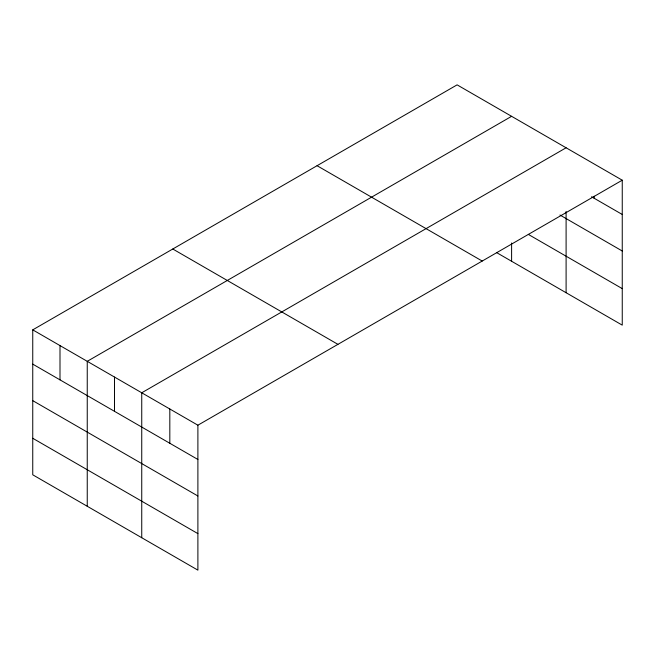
<?xml version="1.0" encoding="UTF-8"?>
<svg xmlns="http://www.w3.org/2000/svg" width="655" height="655" viewBox="0 0 655 655"><rect width="100%" height="100%" fill="white"/><g stroke="black" fill="none" stroke-linecap="round" stroke-linejoin="round"><path stroke-width="0.98" d="M622.25 180.199L457.108 84.855L32.75 329.858L32.75 474.801L197.892 570.145L197.892 425.201L622.25 180.199L622.25 325.142L496.662 252.633M511.604 116.32L87.246 361.323L87.246 506.266M566.1 147.784L141.742 392.787L141.742 537.722M591.547 196.746L622.25 214.472M559.951 215.02L622.25 250.996M528.307 234.384L622.25 288.618M317.069 165.707L482.211 261.05M172.789 249.006L337.931 344.35M32.75 329.858L197.892 425.201M32.75 364.131L197.892 459.474M32.75 400.647L197.892 495.991M32.75 438.277L197.892 533.62M594.175 196.246L594.175 198.26M566.1 211.475L566.1 292.728M511.604 242.997L511.604 261.263M169.817 408.99L169.817 443.263M114.494 377.051L114.494 411.324M59.998 345.586L59.998 379.859"/></g></svg>
